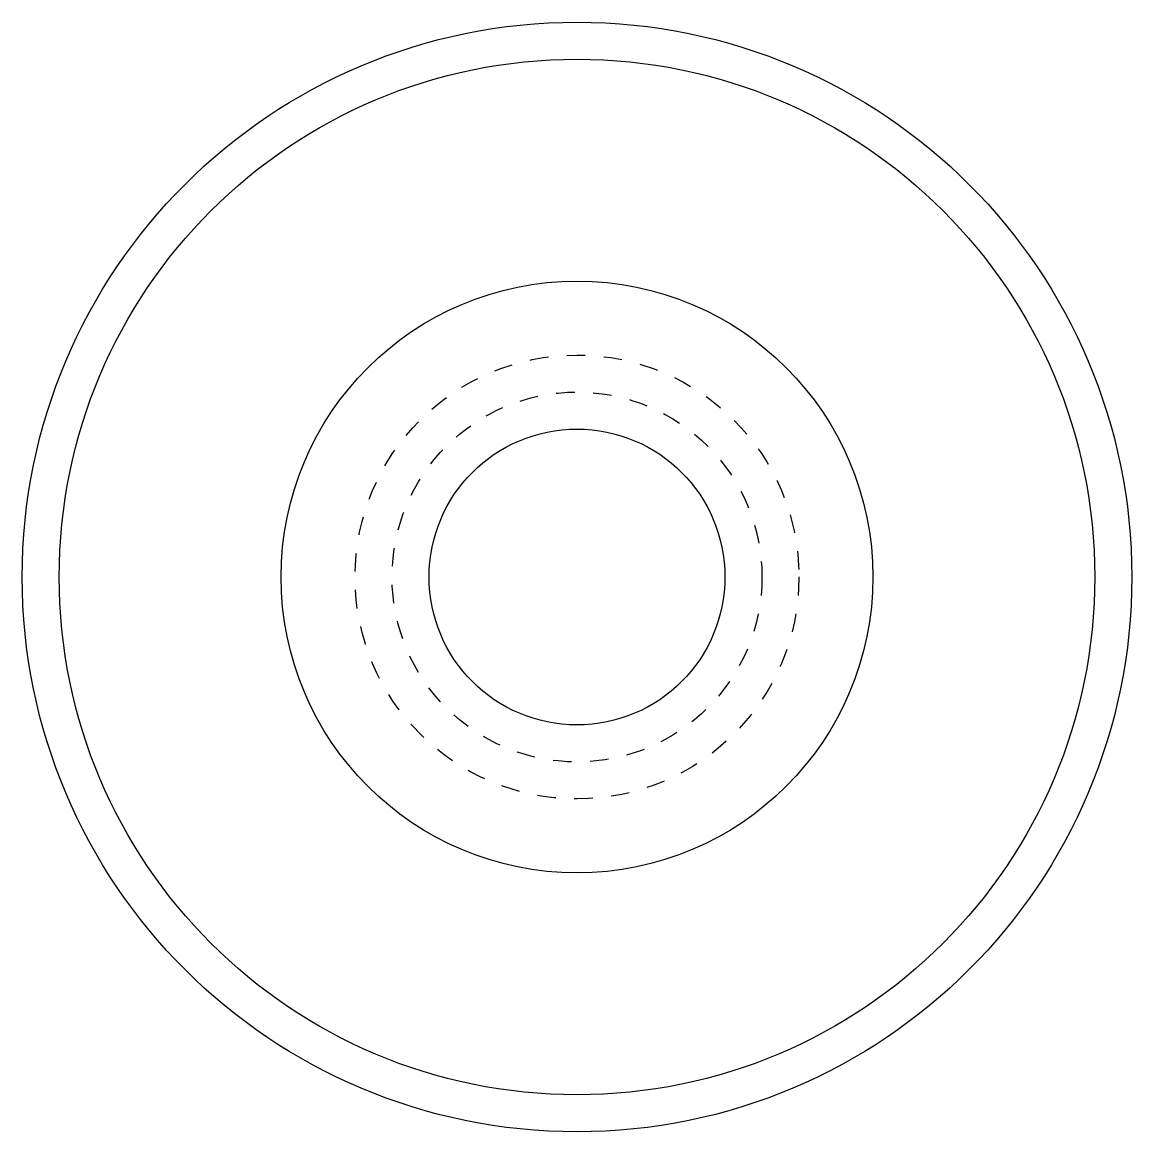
# Model space of a CAD drawing. Header units: millimetres. Extents: x 3212.7 to 3287.7, y 1464.8 to 1539.8.
import ezdxf

# ---------------------------------------------------------------- set-up
doc = ezdxf.new("R2010")
doc.units = ezdxf.units.MM
doc.linetypes.add('JIS_02_1.2', pattern=[2.5, 1.25, -1.25])
doc.layers.add('dotted', color=72, linetype='JIS_02_1.2')

msp = doc.modelspace()

# ---------------------------------------------------------------- linework, layer by layer
for radius in [37.5, 35, 20, 10]:
    msp.add_circle((3250.246, 1502.345), radius)
at = {"layer": 'dotted'}
for radius in [15, 12.5]:
    msp.add_circle((3250.246, 1502.345), radius, dxfattribs=at)

doc.saveas('drawing.dxf')
